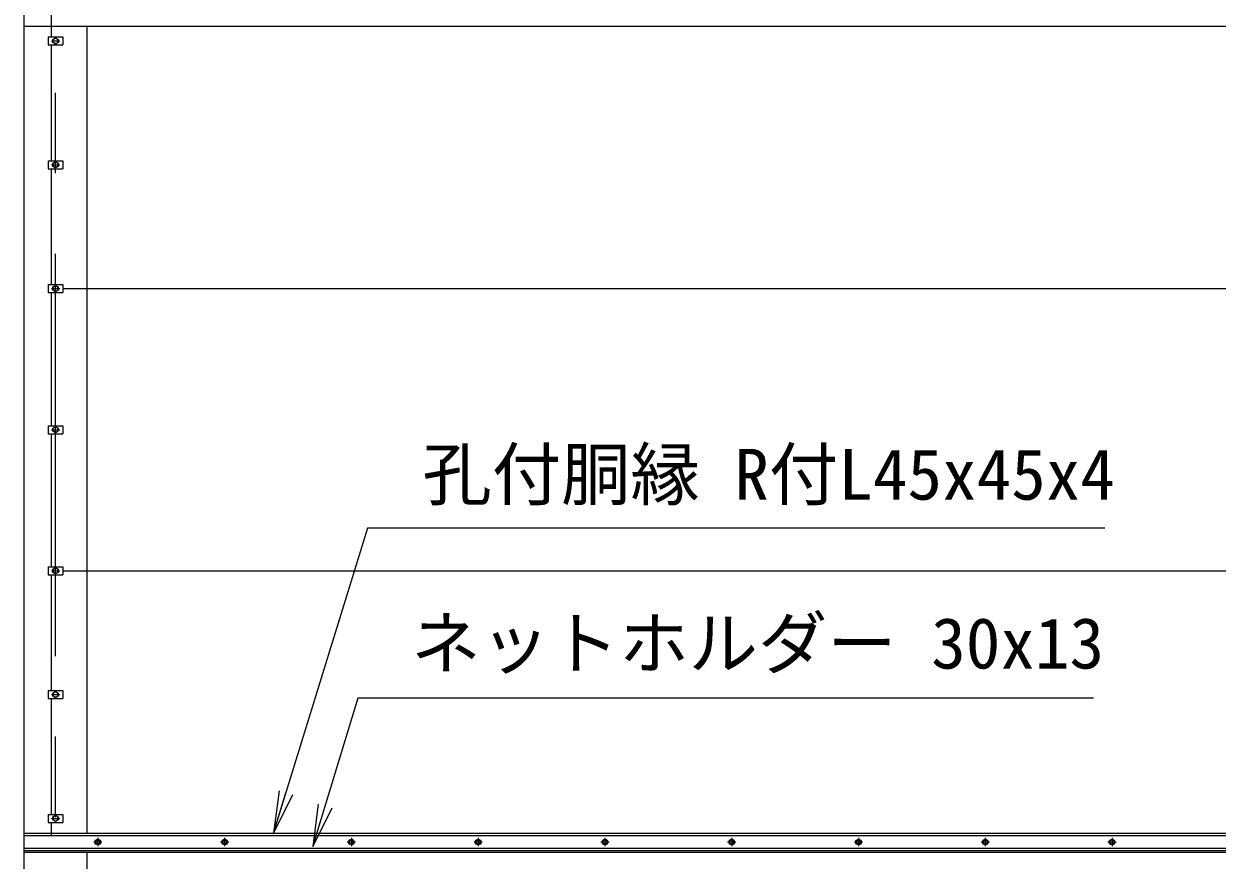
# Model space of a CAD drawing. Units: millimetres at full size; details may follow other scales. Extents: x -10500 to 10500, y -7425 to 7425.
# Drawn here: x -8222 to -5398, y -2233 to -254 of the extents above; entities that cross this region are included whole.
import ezdxf
from ezdxf.enums import TextEntityAlignment as Align

# ---------------------------------------------------------------- set-up
doc = ezdxf.new("R2010")
doc.units = ezdxf.units.MM
doc.header["$LTSCALE"] = 30
doc.linetypes.add('USER1', pattern=[50.8, 31.75, -6.35, 6.35, -6.35])
for name, color, linetype, lineweight in [('0-0_D-STR-TXT', 7, 'Continuous', 13), ('0-2_D-BMK', 2, 'USER1', 13), ('0-3_D-STR3', 3, 'Continuous', 13), ('0-7_D-STR1', 1, 'Continuous', 18), ('0-8_0', 7, 'Continuous', 18)]:
    doc.layers.add(name, color=color, linetype=linetype, lineweight=lineweight)
doc.styles.add('ＭＳ ゴシック', font='')
doc.styles.get('ＭＳ ゴシック').set_extended_font_data('MS Gothic')

# ---------------------------------------------------------------- blocks, each defined once
blk = doc.blocks.new('_Open')
at = {"layer": '0-8_0'}
blk.add_line((-30, 5), (0, 0), dxfattribs=at)
blk.add_lwpolyline([(-30, -5), (0, 0), (-30, 0)], dxfattribs=at)

msp = doc.modelspace()

# ---------------------------------------------------------------- linework, layer by layer
at = {"layer": '0-0_D-STR-TXT'}
for points in [[(-5663.96, -1447.48), (-7408.66, -1447.48), (-7630.86, -2167.38)], [(-5690.5, -1849.7), (-7431.39, -1849.7), (-7537.74, -2199.16)]]:
    msp.add_lwpolyline(points, dxfattribs=at)
at = {"layer": '0-2_D-BMK'}
for p, q in [((-8146.86, -3274.3), (-8146.86, 5845.7)), ((-8156.86, -294.3), (-8136.86, -294.3)), ((-8156.86, -587.3), (-8136.86, -587.3)), ((-8156.86, -880.3), (-8136.86, -880.3)), ((-8156.86, -1214.3), (-8136.86, -1214.3)), ((-8156.86, -1548.3), (-8136.86, -1548.3)), ((-8156.86, -1841.3), (-8136.86, -1841.3)), ((-8156.86, -2134.3), (-8136.86, -2134.3)), ((-8037.19, -2190.3), (-8056.53, -2190.3)), ((-8046.86, -2180.62), (-8046.86, -2199.97)), ((-7737.19, -2190.3), (-7756.53, -2190.3)), ((-7746.86, -2180.62), (-7746.86, -2199.97)), ((-7437.19, -2190.3), (-7456.53, -2190.3)), ((-7446.86, -2180.62), (-7446.86, -2199.97)), ((-7137.19, -2190.3), (-7156.53, -2190.3)), ((-7146.86, -2180.62), (-7146.86, -2199.97)), ((-6837.19, -2190.3), (-6856.53, -2190.3)), ((-6846.86, -2180.62), (-6846.86, -2199.97)), ((-6537.19, -2190.3), (-6556.53, -2190.3)), ((-6546.86, -2180.62), (-6546.86, -2199.97)), ((-6237.19, -2190.3), (-6256.53, -2190.3)), ((-6246.86, -2180.62), (-6246.86, -2199.97)), ((-5937.19, -2190.3), (-5956.53, -2190.3)), ((-5946.86, -2180.62), (-5946.86, -2199.97)), ((-5637.19, -2190.3), (-5656.53, -2190.3)), ((-5646.86, -2180.62), (-5646.86, -2199.97))]:
    msp.add_line(p, q, dxfattribs=at)
at = {"layer": '0-3_D-STR3'}
for p, q in [((-8156.86, -284.8), (-8156.86, -219.3)), ((-8164.06, -284.8), (-8129.66, -284.8)), ((-8164.06, -284.8), (-8164.06, -303.8)), ((-8164.06, -303.8), (-8129.66, -303.8)), ((-8156.86, -577.8), (-8156.86, -303.8)), ((-8153.36, -290.54), (-8146.86, -286.79)), ((-8153.36, -298.05), (-8153.36, -290.54)), ((-8146.86, -301.8), (-8153.36, -298.05)), ((-8146.86, -286.79), (-8140.36, -290.54)), ((-8140.36, -298.05), (-8146.86, -301.8)), ((-8140.36, -290.54), (-8140.36, -298.05)), ((-8129.66, -284.8), (-8129.66, -303.8)), ((-8164.06, -577.8), (-8129.66, -577.8)), ((-8164.06, -577.8), (-8164.06, -596.8)), ((-8153.36, -583.54), (-8146.86, -579.79)), ((-8153.36, -591.05), (-8153.36, -583.54)), ((-8146.86, -594.8), (-8153.36, -591.05)), ((-8146.86, -579.79), (-8140.36, -583.54)), ((-8140.36, -591.05), (-8146.86, -594.8)), ((-8140.36, -583.54), (-8140.36, -591.05)), ((-8129.66, -577.8), (-8129.66, -596.8)), ((-8164.06, -596.8), (-8129.66, -596.8)), ((-8156.86, -870.8), (-8156.86, -596.8)), ((-8164.06, -870.8), (-8129.66, -870.8)), ((-8164.06, -870.8), (-8164.06, -889.8)), ((-8153.36, -876.54), (-8146.86, -872.79)), ((-8146.86, -872.79), (-8140.36, -876.54)), ((-8129.66, -870.8), (-8129.66, -889.8)), ((-8164.06, -889.8), (-8129.66, -889.8)), ((-8156.86, -1204.8), (-8156.86, -889.8)), ((-8153.36, -884.05), (-8153.36, -876.54)), ((-8146.86, -887.8), (-8153.36, -884.05)), ((-8140.36, -884.05), (-8146.86, -887.8)), ((-8140.36, -876.54), (-8140.36, -884.05)), ((-8129.66, -880.3), (-5156.36, -880.3)), ((-8164.06, -1204.8), (-8129.66, -1204.8)), ((-8164.06, -1204.8), (-8164.06, -1223.8)), ((-8153.36, -1210.54), (-8146.86, -1206.79)), ((-8153.36, -1218.05), (-8153.36, -1210.54)), ((-8146.86, -1206.79), (-8140.36, -1210.54)), ((-8140.36, -1210.54), (-8140.36, -1218.05)), ((-8129.66, -1204.8), (-8129.66, -1223.8)), ((-8164.06, -1223.8), (-8129.66, -1223.8)), ((-8156.86, -1538.8), (-8156.86, -1223.8)), ((-8146.86, -1221.8), (-8153.36, -1218.05)), ((-8140.36, -1218.05), (-8146.86, -1221.8)), ((-8164.06, -1538.8), (-8129.66, -1538.8)), ((-8164.06, -1538.8), (-8164.06, -1557.8)), ((-8153.36, -1544.54), (-8146.86, -1540.79)), ((-8153.36, -1552.05), (-8153.36, -1544.54)), ((-8146.86, -1555.8), (-8153.36, -1552.05)), ((-8146.86, -1540.79), (-8140.36, -1544.54)), ((-8140.36, -1552.05), (-8146.86, -1555.8)), ((-8140.36, -1544.54), (-8140.36, -1552.05)), ((-8129.66, -1538.8), (-8129.66, -1557.8)), ((-8129.66, -1548.3), (-5156.36, -1548.3)), ((-8164.06, -1557.8), (-8129.66, -1557.8)), ((-8156.86, -1831.8), (-8156.86, -1557.8)), ((-8164.06, -1831.8), (-8129.66, -1831.8)), ((-8164.06, -1831.8), (-8164.06, -1850.8)), ((-8153.36, -1837.54), (-8146.86, -1833.79)), ((-8146.86, -1833.79), (-8140.36, -1837.54)), ((-8129.66, -1831.8), (-8129.66, -1850.8)), ((-8164.06, -1850.8), (-8129.66, -1850.8)), ((-8156.86, -2124.8), (-8156.86, -1850.8)), ((-8153.36, -1845.05), (-8153.36, -1837.54)), ((-8146.86, -1848.8), (-8153.36, -1845.05)), ((-8140.36, -1845.05), (-8146.86, -1848.8)), ((-8140.36, -1837.54), (-8140.36, -1845.05)), ((-8164.06, -2124.8), (-8129.66, -2124.8)), ((-8164.06, -2124.8), (-8164.06, -2143.8)), ((-8164.06, -2143.8), (-8129.66, -2143.8)), ((-8156.86, -2175.3), (-8156.86, -2143.8)), ((-8153.36, -2130.54), (-8146.86, -2126.79)), ((-8153.36, -2138.05), (-8153.36, -2130.54)), ((-8146.86, -2141.8), (-8153.36, -2138.05)), ((-8146.86, -2126.79), (-8140.36, -2130.54)), ((-8140.36, -2138.05), (-8146.86, -2141.8)), ((-8140.36, -2130.54), (-8140.36, -2138.05)), ((-8129.66, -2124.8), (-8129.66, -2143.8)), ((-3146.86, -2175.3), (-8221.86, -2175.3)), ((-3146.86, -2205.3), (-8221.86, -2205.3))]:
    msp.add_line(p, q, dxfattribs=at)
for points in [[(-8046.86, -2184.55), (-8051.84, -2187.42), (-8051.84, -2193.17), (-8046.86, -2196.05), (-8041.88, -2193.17), (-8041.88, -2187.42)], [(-7746.86, -2184.55), (-7751.84, -2187.42), (-7751.84, -2193.17), (-7746.86, -2196.05), (-7741.88, -2193.17), (-7741.88, -2187.42)], [(-7446.86, -2184.55), (-7451.84, -2187.42), (-7451.84, -2193.17), (-7446.86, -2196.05), (-7441.88, -2193.17), (-7441.88, -2187.42)], [(-7146.86, -2184.55), (-7151.84, -2187.42), (-7151.84, -2193.17), (-7146.86, -2196.05), (-7141.88, -2193.17), (-7141.88, -2187.42)], [(-6846.86, -2184.55), (-6851.84, -2187.42), (-6851.84, -2193.17), (-6846.86, -2196.05), (-6841.88, -2193.17), (-6841.88, -2187.42)], [(-6546.86, -2184.55), (-6551.84, -2187.42), (-6551.84, -2193.17), (-6546.86, -2196.05), (-6541.88, -2193.17), (-6541.88, -2187.42)], [(-6246.86, -2184.55), (-6251.84, -2187.42), (-6251.84, -2193.17), (-6246.86, -2196.05), (-6241.88, -2193.17), (-6241.88, -2187.42)], [(-5946.86, -2184.55), (-5951.84, -2187.42), (-5951.84, -2193.17), (-5946.86, -2196.05), (-5941.88, -2193.17), (-5941.88, -2187.42)], [(-5646.86, -2184.55), (-5651.84, -2187.42), (-5651.84, -2193.17), (-5646.86, -2196.05), (-5641.88, -2193.17), (-5641.88, -2187.42)]]:
    msp.add_lwpolyline(points, close=True, dxfattribs=at)
for centre, radius in [((-8146.86, -294.3), 6.25), ((-8146.86, -587.3), 6.25), ((-8146.86, -880.3), 6.25), ((-8146.86, -1214.3), 6.25), ((-8146.86, -1548.3), 6.25), ((-8146.86, -1841.3), 6.25), ((-8146.86, -2134.3), 6.25), ((-8046.86, -2190.3), 6.5), ((-8046.86, -2190.3), 4.98), ((-7746.86, -2190.3), 6.5), ((-7746.86, -2190.3), 4.98), ((-7446.86, -2190.3), 6.5), ((-7446.86, -2190.3), 4.98), ((-7146.86, -2190.3), 6.5), ((-7146.86, -2190.3), 4.98), ((-6846.86, -2190.3), 6.5), ((-6846.86, -2190.3), 4.98), ((-6546.86, -2190.3), 6.5), ((-6546.86, -2190.3), 4.98), ((-6246.86, -2190.3), 6.5), ((-6246.86, -2190.3), 4.98), ((-5946.86, -2190.3), 6.5), ((-5946.86, -2190.3), 4.98), ((-5646.86, -2190.3), 6.5), ((-5646.86, -2190.3), 4.98)]:
    msp.add_circle(centre, radius, dxfattribs=at)
at = {"layer": '0-7_D-STR1'}
for p, q in [((-8221.86, -259.3), (-3146.86, -259.3)), ((-8071.86, -2169.3), (-8071.86, -259.3)), ((-8221.86, -2169.3), (-3146.86, -2169.3)), ((-8221.86, -2210.3), (-3146.86, -2210.3)), ((-8221.86, -2214.3), (-3146.86, -2214.3))]:
    msp.add_line(p, q, dxfattribs=at)
msp.add_lwpolyline([(-8221.86, 5785.7), (-8221.86, -3214.3), (-8071.86, -3214.3), (-8071.86, -2214.3)], dxfattribs=at)

# ---------------------------------------------------------------- block references
at = {"layer": '0-0_D-STR-TXT', "xscale": 3.333333, "yscale": 3.333333}
for p, rotation in [((-7631.45, -2169.3), 252.84683), ((-7538.32, -2201.08), 253.07328)]:
    msp.add_blockref('_Open', p, dxfattribs=dict(at, rotation=rotation))

# ---------------------------------------------------------------- texts
at = {"layer": '0-0_D-STR-TXT', "style": 'ＭＳ ゴシック'}
for s, p in [('孔付胴縁 R付L45x45x4', (-7278.81, -1416.02)), ('ネットホルダー 30x13', (-7305.34, -1815.7))]:
    msp.add_text(s, height=120.3, dxfattribs=at).set_placement(p, align=Align.BOTTOM_LEFT)

doc.saveas('drawing.dxf')
